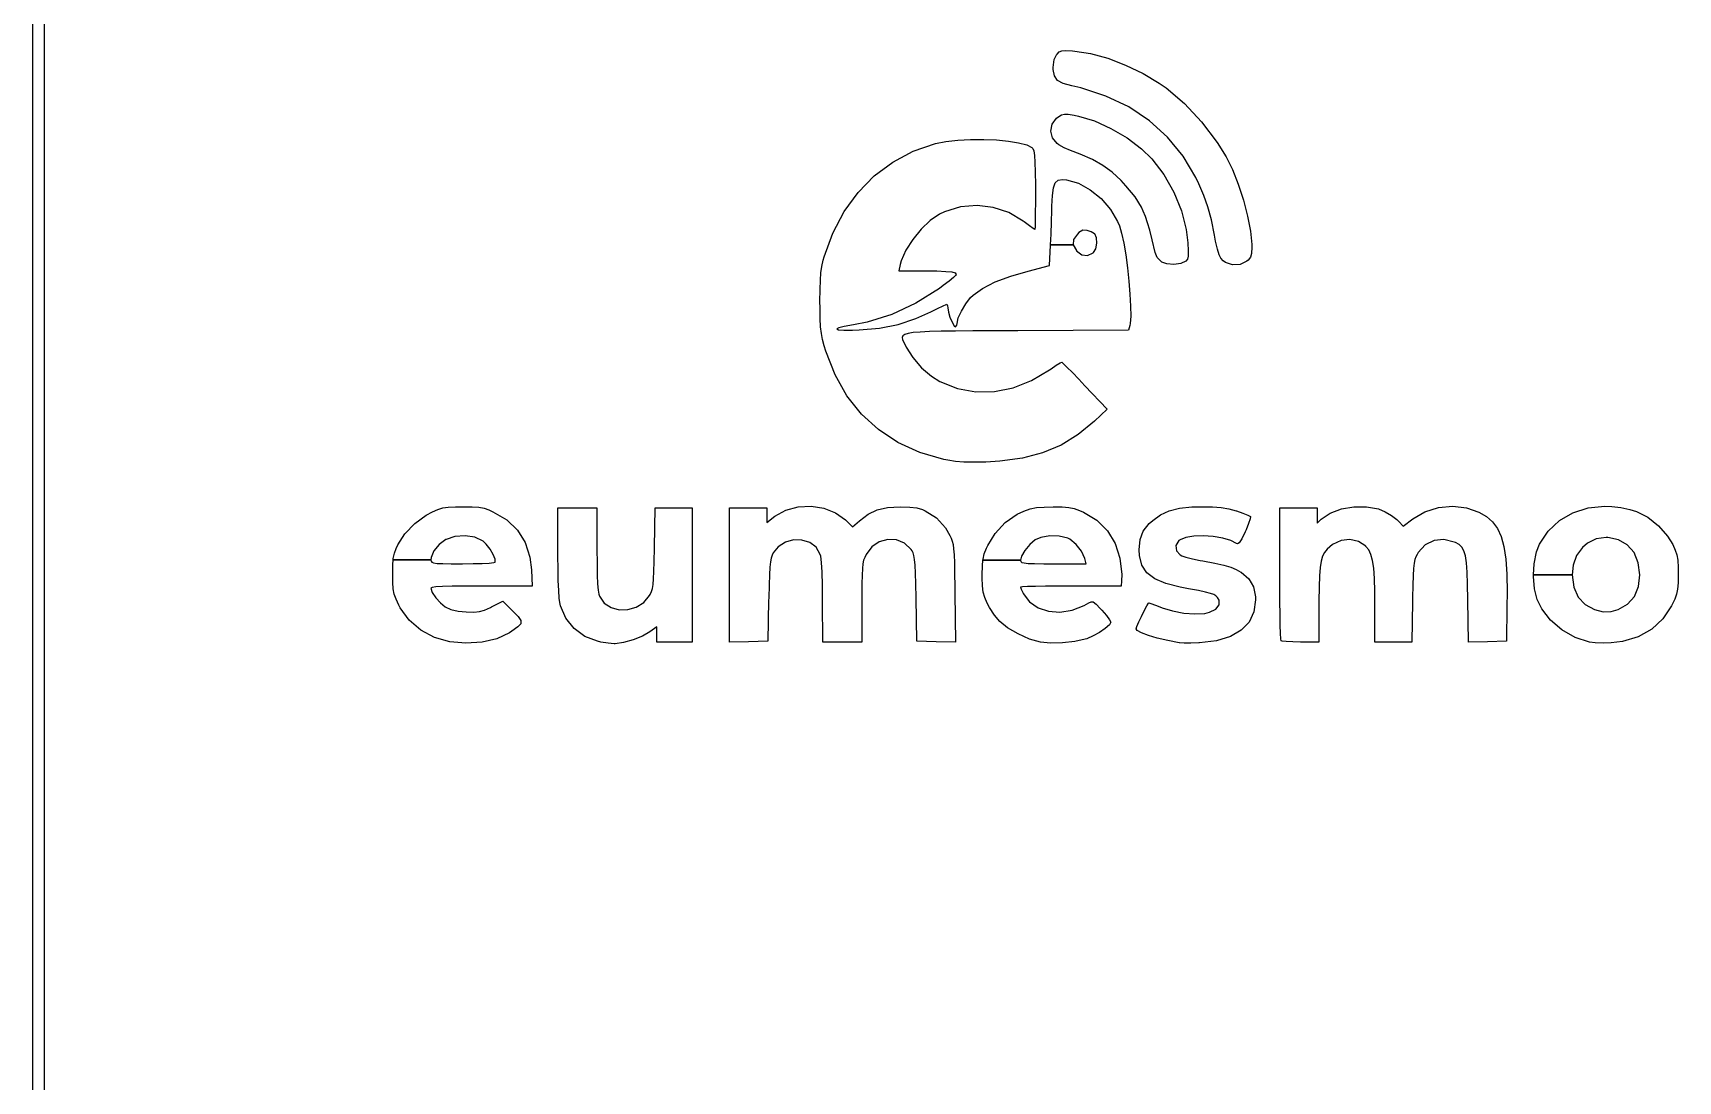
# Model space of a CAD drawing. Header units: inches. Extents: x 0 to 2.68, y 0 to 2.67.
# Drawn here: x -0.002 to 0.582, y 2.045 to 2.416 of the extents above; entities that cross this region are included whole.
import ezdxf

# ---------------------------------------------------------------- set-up
doc = ezdxf.new("R2010")
doc.units = ezdxf.units.IN
doc.header["$MEASUREMENT"] = 0
doc.layers.add('Edge.Cuts', color=254, linetype='CONTINUOUS', true_color=0xd0d2cd)

msp = doc.modelspace()

# ---------------------------------------------------------------- linework, layer by layer
at = {"layer": 'Edge.Cuts', "linetype": 'CONTINUOUS'}
for p, q in [((-0.00197, 0), (-0.00197, 2.66929)), ((0.00197, 2.66732), (0.00197, 0.00197)), ((0.36, 2.404), (0.36033, 2.40681)), ((0.36033, 2.40681), (0.36124, 2.40868)), ((0.36124, 2.40868), (0.36133, 2.40877)), ((0.36133, 2.40877), (0.36211, 2.40949)), ((0.36211, 2.40949), (0.36305, 2.40988)), ((0.36305, 2.40988), (0.36451, 2.40998)), ((0.36451, 2.40998), (0.36684, 2.40987)), ((0.36684, 2.40987), (0.3676, 2.40981)), ((0.3676, 2.40981), (0.37319, 2.40895)), ((0.37319, 2.40895), (0.37933, 2.40725)), ((0.37933, 2.40725), (0.38568, 2.40484)), ((0.38568, 2.40484), (0.39189, 2.40186)), ((0.36001, 2.40327), (0.36, 2.404)), ((0.36039, 2.40101), (0.36001, 2.40327)), ((0.36148, 2.39942), (0.36039, 2.40101)), ((0.3635, 2.3983), (0.36148, 2.39942)), ((0.39189, 2.40186), (0.39763, 2.39845)), ((0.36663, 2.39745), (0.3635, 2.3983)), ((0.36976, 2.39673), (0.36663, 2.39745)), ((0.37867, 2.39387), (0.36976, 2.39673)), ((0.3868, 2.39), (0.37867, 2.39387)), ((0.39763, 2.39845), (0.4, 2.39679)), ((0.4, 2.39679), (0.40652, 2.39126)), ((0.362, 2.38664), (0.36298, 2.3872)), ((0.36298, 2.3872), (0.36396, 2.38745)), ((0.36396, 2.38745), (0.36532, 2.3874)), ((0.36532, 2.3874), (0.3674, 2.38704)), ((0.39411, 2.38513), (0.3868, 2.39)), ((0.40652, 2.39126), (0.41265, 2.3847)), ((0.35919, 2.38142), (0.35967, 2.38387)), ((0.35975, 2.37901), (0.35919, 2.38142)), ((0.35967, 2.38387), (0.36117, 2.38599)), ((0.36117, 2.38599), (0.362, 2.38664)), ((0.3674, 2.38704), (0.3689, 2.38674)), ((0.3689, 2.38674), (0.37458, 2.38505)), ((0.37458, 2.38505), (0.38046, 2.38241)), ((0.38046, 2.38241), (0.38617, 2.37902)), ((0.40055, 2.37932), (0.39411, 2.38513)), ((0.41265, 2.3847), (0.41814, 2.3774)), ((0.3103, 2.37428), (0.31819, 2.37699)), ((0.31819, 2.37699), (0.31826, 2.377)), ((0.31826, 2.377), (0.32193, 2.37773)), ((0.32193, 2.37773), (0.32615, 2.37821)), ((0.32615, 2.37821), (0.3307, 2.37845)), ((0.3307, 2.37845), (0.33535, 2.37847)), ((0.33535, 2.37847), (0.33989, 2.37828)), ((0.33989, 2.37828), (0.34409, 2.37788)), ((0.34409, 2.37788), (0.34773, 2.3773)), ((0.34773, 2.3773), (0.35058, 2.37654)), ((0.35058, 2.37654), (0.35242, 2.37561)), ((0.35242, 2.37561), (0.35281, 2.37521)), ((0.36137, 2.37699), (0.35975, 2.37901)), ((0.36194, 2.37659), (0.36137, 2.37699)), ((0.36389, 2.37553), (0.36194, 2.37659)), ((0.36612, 2.37458), (0.36389, 2.37553)), ((0.38617, 2.37902), (0.39134, 2.3751)), ((0.40606, 2.37259), (0.40055, 2.37932)), ((0.41814, 2.3774), (0.42129, 2.37231)), ((0.29651, 2.36557), (0.30305, 2.37045)), ((0.30305, 2.37045), (0.3103, 2.37428)), ((0.35281, 2.37521), (0.35313, 2.3744)), ((0.35313, 2.3744), (0.35336, 2.37283)), ((0.35336, 2.37283), (0.35352, 2.37039)), ((0.35352, 2.37039), (0.35362, 2.36693)), ((0.36952, 2.3733), (0.36612, 2.37458)), ((0.37393, 2.37135), (0.36952, 2.3733)), ((0.37761, 2.36927), (0.37393, 2.37135)), ((0.39134, 2.3751), (0.39498, 2.37156)), ((0.39498, 2.37156), (0.39922, 2.36605)), ((0.4106, 2.365), (0.40606, 2.37259)), ((0.42129, 2.37231), (0.42353, 2.36782)), ((0.29074, 2.3597), (0.29651, 2.36557)), ((0.35362, 2.36693), (0.35367, 2.36233)), ((0.36069, 2.36308), (0.36176, 2.36399)), ((0.36176, 2.36399), (0.36331, 2.36424)), ((0.36331, 2.36424), (0.36468, 2.36413)), ((0.36468, 2.36413), (0.3689, 2.36294)), ((0.38088, 2.36684), (0.37761, 2.36927)), ((0.38409, 2.36386), (0.38088, 2.36684)), ((0.3858, 2.36208), (0.38409, 2.36386)), ((0.39922, 2.36605), (0.40276, 2.35981)), ((0.41169, 2.36275), (0.4106, 2.365)), ((0.42353, 2.36782), (0.42561, 2.36257)), ((0.28581, 2.35291), (0.29074, 2.3597)), ((0.35367, 2.36027), (0.35366, 2.35616)), ((0.35367, 2.36233), (0.35367, 2.36027)), ((0.35954, 2.35479), (0.35968, 2.35865)), ((0.35968, 2.35865), (0.36003, 2.36136)), ((0.36003, 2.36136), (0.36069, 2.36308)), ((0.3689, 2.36294), (0.37308, 2.36065)), ((0.37308, 2.36065), (0.37696, 2.35749)), ((0.38905, 2.35814), (0.3858, 2.36208)), ((0.39127, 2.35444), (0.38905, 2.35814)), ((0.40276, 2.35981), (0.40548, 2.35319)), ((0.41347, 2.35864), (0.41169, 2.36275)), ((0.41488, 2.35453), (0.41347, 2.35864)), ((0.42561, 2.36257), (0.42745, 2.35692)), ((0.28179, 2.34526), (0.28581, 2.35291)), ((0.32143, 2.35283), (0.31959, 2.35196)), ((0.32711, 2.35456), (0.32143, 2.35283)), ((0.33295, 2.35507), (0.32711, 2.35456)), ((0.33874, 2.35438), (0.33295, 2.35507)), ((0.34427, 2.35252), (0.33874, 2.35438)), ((0.34935, 2.34948), (0.34427, 2.35252)), ((0.35364, 2.35254), (0.3536, 2.34961)), ((0.35366, 2.35616), (0.35364, 2.35254)), ((0.3594, 2.34924), (0.35952, 2.35331)), ((0.35952, 2.35331), (0.35954, 2.35479)), ((0.37696, 2.35749), (0.3803, 2.35366)), ((0.3803, 2.35366), (0.38285, 2.34937)), ((0.39193, 2.35303), (0.39127, 2.35444)), ((0.39273, 2.3511), (0.39193, 2.35303)), ((0.40548, 2.35319), (0.40721, 2.3465)), ((0.41608, 2.34996), (0.41488, 2.35453)), ((0.42745, 2.35692), (0.42893, 2.35124)), ((0.31312, 2.3467), (0.31015, 2.34305)), ((0.31635, 2.34979), (0.31312, 2.3467)), ((0.31959, 2.35196), (0.31635, 2.34979)), ((0.3497, 2.34922), (0.34935, 2.34948)), ((0.35156, 2.34784), (0.3497, 2.34922)), ((0.35292, 2.34687), (0.35156, 2.34784)), ((0.35349, 2.3465), (0.35292, 2.34687)), ((0.35351, 2.34656), (0.35349, 2.3465)), ((0.35356, 2.34755), (0.35351, 2.34656)), ((0.3536, 2.34961), (0.35356, 2.34755)), ((0.35924, 2.34487), (0.3594, 2.34924)), ((0.37052, 2.34625), (0.36911, 2.34542)), ((0.37206, 2.34618), (0.37052, 2.34625)), ((0.38285, 2.34937), (0.38351, 2.34782)), ((0.38351, 2.34782), (0.38427, 2.34524)), ((0.39346, 2.34894), (0.39273, 2.3511)), ((0.39423, 2.34628), (0.39346, 2.34894)), ((0.3951, 2.34285), (0.39423, 2.34628)), ((0.40721, 2.3465), (0.40778, 2.34185)), ((0.4172, 2.34451), (0.41608, 2.34996)), ((0.42893, 2.35124), (0.42996, 2.34589)), ((0.27875, 2.33683), (0.28179, 2.34526)), ((0.31015, 2.34305), (0.30771, 2.33918)), ((0.35863, 2.33372), (0.35904, 2.34093)), ((0.35904, 2.34093), (0.35905, 2.34113)), ((0.35905, 2.34113), (0.35924, 2.34487)), ((0.35905, 2.34113), (0.36709, 2.34113)), ((0.36709, 2.34113), (0.35905, 2.34113)), ((0.36721, 2.34301), (0.36709, 2.34113)), ((0.36709, 2.34113), (0.36822, 2.33905)), ((0.36859, 2.34494), (0.36721, 2.34301)), ((0.36911, 2.34542), (0.36859, 2.34494)), ((0.37343, 2.34572), (0.37206, 2.34618)), ((0.37468, 2.34504), (0.37343, 2.34572)), ((0.37474, 2.34498), (0.37468, 2.34504)), ((0.37537, 2.34364), (0.37474, 2.34498)), ((0.37512, 2.33974), (0.37549, 2.3417)), ((0.37549, 2.3417), (0.37537, 2.34364)), ((0.38427, 2.34524), (0.38501, 2.34173)), ((0.38501, 2.34173), (0.3857, 2.33754)), ((0.39616, 2.3384), (0.3951, 2.34285)), ((0.40778, 2.34185), (0.4079, 2.33898)), ((0.41761, 2.34237), (0.4172, 2.34451)), ((0.41824, 2.33954), (0.41761, 2.34237)), ((0.42996, 2.34589), (0.43042, 2.34123)), ((0.43042, 2.34123), (0.43044, 2.34032)), ((0.27792, 2.33345), (0.27842, 2.33562)), ((0.27842, 2.33562), (0.27875, 2.33683)), ((0.30607, 2.33544), (0.30571, 2.33409)), ((0.30771, 2.33918), (0.30607, 2.33544)), ((0.36822, 2.33905), (0.36828, 2.33898)), ((0.36828, 2.33898), (0.37009, 2.33757)), ((0.37009, 2.33757), (0.37217, 2.3373)), ((0.37217, 2.3373), (0.37416, 2.33821)), ((0.37416, 2.33821), (0.3743, 2.33833)), ((0.3743, 2.33833), (0.37512, 2.33974)), ((0.3857, 2.33754), (0.38632, 2.33295)), ((0.39684, 2.33661), (0.39616, 2.3384)), ((0.39853, 2.33491), (0.39684, 2.33661)), ((0.40032, 2.33432), (0.39853, 2.33491)), ((0.40703, 2.33532), (0.40525, 2.3345)), ((0.40704, 2.33533), (0.40703, 2.33532)), ((0.40757, 2.33601), (0.40704, 2.33533)), ((0.40784, 2.33712), (0.40757, 2.33601)), ((0.4079, 2.33898), (0.40784, 2.33712)), ((0.41883, 2.33761), (0.41824, 2.33954)), ((0.41948, 2.33632), (0.41883, 2.33761)), ((0.42026, 2.33541), (0.41948, 2.33632)), ((0.42112, 2.33479), (0.42026, 2.33541)), ((0.4236, 2.33398), (0.42112, 2.33479)), ((0.4287, 2.3353), (0.42629, 2.33414)), ((0.42914, 2.33566), (0.4287, 2.3353)), ((0.42997, 2.33668), (0.42914, 2.33566)), ((0.43035, 2.33808), (0.42997, 2.33668)), ((0.43044, 2.34032), (0.43035, 2.33808)), ((0.27738, 2.32862), (0.27758, 2.33122)), ((0.27758, 2.33122), (0.27792, 2.33345)), ((0.30571, 2.33409), (0.30525, 2.33194)), ((0.30525, 2.33194), (0.3144, 2.33189)), ((0.3144, 2.33189), (0.31875, 2.33183)), ((0.31875, 2.33183), (0.3219, 2.3317)), ((0.3219, 2.3317), (0.32399, 2.33147)), ((0.32464, 2.32951), (0.3231, 2.32827)), ((0.32399, 2.33147), (0.32515, 2.33112)), ((0.32535, 2.3302), (0.32464, 2.32951)), ((0.32515, 2.33112), (0.3255, 2.33063)), ((0.3255, 2.33063), (0.32535, 2.3302)), ((0.33944, 2.32794), (0.34493, 2.33002)), ((0.34493, 2.33002), (0.35109, 2.33181)), ((0.35109, 2.33181), (0.35863, 2.33372)), ((0.38632, 2.33295), (0.38684, 2.32822)), ((0.40281, 2.33416), (0.40032, 2.33432)), ((0.40525, 2.3345), (0.40281, 2.33416)), ((0.42629, 2.33414), (0.4236, 2.33398)), ((0.27725, 2.32102), (0.27728, 2.32532)), ((0.27728, 2.32532), (0.27738, 2.32862)), ((0.31959, 2.32566), (0.31129, 2.32043)), ((0.32099, 2.32668), (0.31959, 2.32566)), ((0.3231, 2.32827), (0.32099, 2.32668)), ((0.33065, 2.3224), (0.33155, 2.32329)), ((0.33155, 2.32329), (0.33492, 2.32567)), ((0.33492, 2.32567), (0.33944, 2.32794)), ((0.38684, 2.32822), (0.38722, 2.32362)), ((0.38722, 2.32362), (0.38744, 2.31941)), ((0.27726, 2.31879), (0.27725, 2.32102)), ((0.27731, 2.315), (0.27726, 2.31879)), ((0.31129, 2.32043), (0.30272, 2.31643)), ((0.3112, 2.31493), (0.31661, 2.31738)), ((0.31661, 2.31738), (0.31899, 2.31856)), ((0.31899, 2.31856), (0.32089, 2.31947)), ((0.32089, 2.31947), (0.32203, 2.31997)), ((0.32203, 2.31997), (0.32222, 2.32003)), ((0.32222, 2.32003), (0.3225, 2.31947)), ((0.3225, 2.31947), (0.32256, 2.31872)), ((0.32256, 2.31872), (0.3228, 2.31726)), ((0.3228, 2.31726), (0.32337, 2.31544)), ((0.3263, 2.31516), (0.3274, 2.31762)), ((0.3274, 2.31762), (0.32893, 2.32017)), ((0.32893, 2.32017), (0.33065, 2.3224)), ((0.38744, 2.31941), (0.38748, 2.31586)), ((0.27746, 2.31207), (0.27731, 2.315)), ((0.27773, 2.30968), (0.27746, 2.31207)), ((0.28389, 2.31167), (0.28322, 2.31128)), ((0.28322, 2.31128), (0.28383, 2.31101)), ((0.28584, 2.31215), (0.28389, 2.31167)), ((0.2891, 2.31273), (0.28584, 2.31215)), ((0.29396, 2.31368), (0.2891, 2.31273)), ((0.29113, 2.31096), (0.29841, 2.31157)), ((0.30272, 2.31643), (0.29396, 2.31368)), ((0.29841, 2.31157), (0.30495, 2.31286)), ((0.30495, 2.31286), (0.3112, 2.31493)), ((0.32337, 2.31544), (0.32412, 2.31368)), ((0.32412, 2.31368), (0.32485, 2.31243)), ((0.32485, 2.31243), (0.32528, 2.31208)), ((0.32528, 2.31208), (0.32579, 2.31263)), ((0.32579, 2.31263), (0.32588, 2.31324)), ((0.32588, 2.31324), (0.3263, 2.31516)), ((0.38717, 2.31248), (0.38675, 2.31084)), ((0.38731, 2.31323), (0.38717, 2.31248)), ((0.38748, 2.31586), (0.38731, 2.31323)), ((0.27814, 2.30752), (0.27773, 2.30968)), ((0.27873, 2.30528), (0.27814, 2.30752)), ((0.28383, 2.31101), (0.28569, 2.31087)), ((0.28569, 2.31087), (0.28878, 2.31088)), ((0.28878, 2.31088), (0.29113, 2.31096)), ((0.30665, 2.30885), (0.30642, 2.30826)), ((0.30642, 2.30826), (0.30653, 2.30755)), ((0.30653, 2.30755), (0.30689, 2.30669)), ((0.30732, 2.30932), (0.30665, 2.30885)), ((0.30689, 2.30669), (0.30741, 2.30569)), ((0.3085, 2.3097), (0.30732, 2.30932)), ((0.30741, 2.30569), (0.30786, 2.30481)), ((0.31029, 2.30998), (0.3085, 2.3097)), ((0.31278, 2.31019), (0.31029, 2.30998)), ((0.31606, 2.31034), (0.31278, 2.31019)), ((0.32022, 2.31044), (0.31606, 2.31034)), ((0.32534, 2.31051), (0.32022, 2.31044)), ((0.33152, 2.31056), (0.32534, 2.31051)), ((0.33884, 2.31059), (0.33152, 2.31056)), ((0.3474, 2.31063), (0.33884, 2.31059)), ((0.38675, 2.31084), (0.3474, 2.31063)), ((0.27932, 2.30335), (0.27873, 2.30528)), ((0.2826, 2.29501), (0.27932, 2.30335)), ((0.30786, 2.30481), (0.31018, 2.30112)), ((0.31018, 2.30112), (0.31331, 2.29754)), ((0.28682, 2.28758), (0.2826, 2.29501)), ((0.31331, 2.29754), (0.31685, 2.29448)), ((0.31685, 2.29448), (0.3198, 2.29262)), ((0.35232, 2.29296), (0.35872, 2.29673)), ((0.35872, 2.29673), (0.35929, 2.29714)), ((0.35929, 2.29714), (0.36109, 2.29838)), ((0.36109, 2.29838), (0.36245, 2.29924)), ((0.36245, 2.29924), (0.363, 2.29951)), ((0.363, 2.29951), (0.36356, 2.29905)), ((0.36356, 2.29905), (0.36487, 2.29778)), ((0.36487, 2.29778), (0.36677, 2.29585)), ((0.36677, 2.29585), (0.36911, 2.29342)), ((0.3198, 2.29262), (0.32602, 2.29018)), ((0.32602, 2.29018), (0.3325, 2.28901)), ((0.3325, 2.28901), (0.3391, 2.28909)), ((0.3391, 2.28909), (0.34575, 2.29041)), ((0.34575, 2.29041), (0.35232, 2.29296)), ((0.36911, 2.29342), (0.37126, 2.29114)), ((0.37126, 2.29114), (0.37912, 2.28277)), ((0.29196, 2.28109), (0.28682, 2.28758)), ((0.37912, 2.28277), (0.3746, 2.27857)), ((0.298, 2.27556), (0.29196, 2.28109)), ((0.3746, 2.27857), (0.36882, 2.27381)), ((0.30491, 2.27103), (0.298, 2.27556)), ((0.31267, 2.2675), (0.30491, 2.27103)), ((0.36882, 2.27381), (0.36276, 2.27008)), ((0.32124, 2.26501), (0.31267, 2.2675)), ((0.32257, 2.26473), (0.32124, 2.26501)), ((0.32537, 2.26429), (0.32257, 2.26473)), ((0.34906, 2.26541), (0.34106, 2.26433)), ((0.35623, 2.2673), (0.34906, 2.26541)), ((0.36276, 2.27008), (0.35623, 2.2673)), ((0.32829, 2.26404), (0.32537, 2.26429)), ((0.33175, 2.26398), (0.32829, 2.26404)), ((0.33613, 2.26406), (0.33175, 2.26398)), ((0.34106, 2.26433), (0.33613, 2.26406)), ((0.13976, 2.24644), (0.14167, 2.24727)), ((0.14167, 2.24727), (0.14341, 2.24779)), ((0.14341, 2.24779), (0.14538, 2.24808)), ((0.14538, 2.24808), (0.14798, 2.2482)), ((0.14798, 2.2482), (0.15049, 2.24822)), ((0.15049, 2.24822), (0.15381, 2.24818)), ((0.15381, 2.24818), (0.1562, 2.24802)), ((0.1562, 2.24802), (0.15807, 2.24767)), ((0.15807, 2.24767), (0.15981, 2.24708)), ((0.15981, 2.24708), (0.1612, 2.24646)), ((0.18424, 2.2327), (0.18424, 2.24789)), ((0.18424, 2.24789), (0.19119, 2.24789)), ((0.19119, 2.24789), (0.19814, 2.24789)), ((0.19814, 2.24789), (0.19814, 2.23331)), ((0.21854, 2.23382), (0.21875, 2.24789)), ((0.21875, 2.24789), (0.22532, 2.24789)), ((0.22532, 2.24789), (0.2319, 2.24789)), ((0.2319, 2.24789), (0.2319, 2.22406)), ((0.24513, 2.22404), (0.24513, 2.24789)), ((0.24513, 2.24789), (0.25175, 2.24789)), ((0.25175, 2.24789), (0.25837, 2.24789)), ((0.25837, 2.24789), (0.25837, 2.24525)), ((0.26129, 2.24484), (0.26514, 2.247)), ((0.26514, 2.247), (0.26951, 2.2482)), ((0.26951, 2.2482), (0.27411, 2.24843)), ((0.27411, 2.24843), (0.27864, 2.24773)), ((0.27864, 2.24773), (0.28281, 2.2461)), ((0.29437, 2.24563), (0.29758, 2.24716)), ((0.29758, 2.24716), (0.30125, 2.24798)), ((0.30125, 2.24798), (0.30569, 2.24821)), ((0.30569, 2.24821), (0.30908, 2.24813)), ((0.30908, 2.24813), (0.31159, 2.24783)), ((0.31159, 2.24783), (0.31363, 2.24725)), ((0.31363, 2.24725), (0.31462, 2.24683)), ((0.34953, 2.24666), (0.35176, 2.24743)), ((0.35176, 2.24743), (0.35401, 2.2479)), ((0.35401, 2.2479), (0.35673, 2.24813)), ((0.35673, 2.24813), (0.35996, 2.24819)), ((0.35996, 2.24819), (0.3632, 2.24815)), ((0.3632, 2.24815), (0.36555, 2.24797)), ((0.36555, 2.24797), (0.36746, 2.24757)), ((0.36746, 2.24757), (0.36936, 2.24689)), ((0.40117, 2.24683), (0.40478, 2.24772)), ((0.40478, 2.24772), (0.40921, 2.24815)), ((0.40921, 2.24815), (0.41257, 2.24822)), ((0.41257, 2.24822), (0.41652, 2.24815)), ((0.41652, 2.24815), (0.4196, 2.24791)), ((0.4196, 2.24791), (0.42226, 2.24746)), ((0.42226, 2.24746), (0.42494, 2.24672)), ((0.44037, 2.2245), (0.44037, 2.24789)), ((0.44037, 2.24789), (0.44698, 2.24789)), ((0.44698, 2.24789), (0.4536, 2.24789)), ((0.4536, 2.24789), (0.4536, 2.24513)), ((0.45829, 2.24595), (0.46227, 2.24745)), ((0.46227, 2.24745), (0.46669, 2.24823)), ((0.46669, 2.24823), (0.47116, 2.24824)), ((0.47116, 2.24824), (0.47534, 2.24744)), ((0.47534, 2.24744), (0.47776, 2.24646)), ((0.49185, 2.24644), (0.49667, 2.24795)), ((0.49667, 2.24795), (0.5017, 2.24844)), ((0.5017, 2.24844), (0.50663, 2.24789)), ((0.50663, 2.24789), (0.51098, 2.24633)), ((0.54438, 2.24611), (0.54979, 2.24783)), ((0.54979, 2.24783), (0.55569, 2.24845)), ((0.55569, 2.24845), (0.55817, 2.24837)), ((0.55817, 2.24837), (0.5613, 2.24797)), ((0.5613, 2.24797), (0.56455, 2.2473)), ((0.56455, 2.2473), (0.56694, 2.24658)), ((0.13002, 2.23863), (0.13349, 2.24225)), ((0.13349, 2.24225), (0.13753, 2.24524)), ((0.13753, 2.24524), (0.13976, 2.24644)), ((0.1612, 2.24646), (0.16612, 2.24354)), ((0.16612, 2.24354), (0.16993, 2.23989)), ((0.25837, 2.24525), (0.25837, 2.2426)), ((0.25837, 2.2426), (0.26129, 2.24484)), ((0.28281, 2.2461), (0.28632, 2.24358)), ((0.28632, 2.24358), (0.28663, 2.24326)), ((0.28663, 2.24326), (0.28875, 2.24108)), ((0.28875, 2.24108), (0.29123, 2.24326)), ((0.29123, 2.24326), (0.29437, 2.24563)), ((0.31462, 2.24683), (0.31854, 2.24429)), ((0.31854, 2.24429), (0.32178, 2.24071)), ((0.33937, 2.23879), (0.34297, 2.24258)), ((0.34297, 2.24258), (0.34719, 2.24555)), ((0.34719, 2.24555), (0.34953, 2.24666)), ((0.36936, 2.24689), (0.37069, 2.2463)), ((0.37069, 2.2463), (0.37543, 2.24345)), ((0.37543, 2.24345), (0.3792, 2.23974)), ((0.39194, 2.23958), (0.39404, 2.24223)), ((0.39404, 2.24223), (0.39529, 2.24337)), ((0.39529, 2.24337), (0.3981, 2.24541)), ((0.3981, 2.24541), (0.40117, 2.24683)), ((0.42494, 2.24672), (0.42495, 2.24672)), ((0.42495, 2.24672), (0.42728, 2.24594)), ((0.42728, 2.24594), (0.42906, 2.24524)), ((0.42932, 2.24227), (0.42839, 2.24005)), ((0.42906, 2.24524), (0.42998, 2.24477)), ((0.4299, 2.24393), (0.42932, 2.24227)), ((0.43002, 2.24473), (0.4299, 2.24393)), ((0.42998, 2.24477), (0.43002, 2.24473)), ((0.4536, 2.24513), (0.4536, 2.24236)), ((0.4536, 2.24236), (0.4551, 2.24377)), ((0.4551, 2.24377), (0.45829, 2.24595)), ((0.47776, 2.24646), (0.47994, 2.24515)), ((0.47994, 2.24515), (0.48186, 2.24375)), ((0.48186, 2.24375), (0.48262, 2.24305)), ((0.48262, 2.24305), (0.48417, 2.24138)), ((0.48417, 2.24138), (0.48754, 2.24393)), ((0.48754, 2.24393), (0.49185, 2.24644)), ((0.51098, 2.24633), (0.51364, 2.24474)), ((0.51364, 2.24474), (0.51582, 2.24285)), ((0.51582, 2.24285), (0.51756, 2.24053)), ((0.5356, 2.23961), (0.53961, 2.24335)), ((0.53961, 2.24335), (0.54438, 2.24611)), ((0.56694, 2.24658), (0.57092, 2.2445)), ((0.57092, 2.2445), (0.57472, 2.24146)), ((0.57472, 2.24146), (0.57794, 2.23783)), ((0.1275, 2.23473), (0.13002, 2.23863)), ((0.14456, 2.23657), (0.14216, 2.23478)), ((0.14464, 2.23661), (0.14456, 2.23657)), ((0.14777, 2.2377), (0.14464, 2.23661)), ((0.15132, 2.23794), (0.14777, 2.2377)), ((0.1548, 2.23738), (0.15132, 2.23794)), ((0.15771, 2.23602), (0.1548, 2.23738)), ((0.15885, 2.23497), (0.15771, 2.23602)), ((0.16993, 2.23989), (0.17265, 2.2355)), ((0.17265, 2.2355), (0.1743, 2.23034)), ((0.26498, 2.23569), (0.26241, 2.23404)), ((0.26788, 2.23648), (0.26498, 2.23569)), ((0.27086, 2.23643), (0.26788, 2.23648)), ((0.27361, 2.23555), (0.27086, 2.23643)), ((0.27587, 2.23384), (0.27361, 2.23555)), ((0.29827, 2.23581), (0.29562, 2.23401)), ((0.30127, 2.23665), (0.29827, 2.23581)), ((0.30435, 2.2365), (0.30127, 2.23665)), ((0.30721, 2.23533), (0.30435, 2.2365)), ((0.30959, 2.23312), (0.30721, 2.23533)), ((0.32178, 2.24071), (0.32336, 2.23803)), ((0.32336, 2.23803), (0.32382, 2.23704)), ((0.32382, 2.23704), (0.32418, 2.23605)), ((0.32418, 2.23605), (0.32445, 2.23486)), ((0.33674, 2.23451), (0.33937, 2.23879)), ((0.35362, 2.23646), (0.35164, 2.23478)), ((0.3556, 2.23737), (0.35362, 2.23646)), ((0.35873, 2.23794), (0.3556, 2.23737)), ((0.3621, 2.23784), (0.35873, 2.23794)), ((0.36518, 2.23704), (0.3621, 2.23784)), ((0.36588, 2.23669), (0.36518, 2.23704)), ((0.36815, 2.23489), (0.36588, 2.23669)), ((0.3792, 2.23974), (0.38197, 2.23523)), ((0.39049, 2.23289), (0.39083, 2.23661)), ((0.39083, 2.23661), (0.39194, 2.23958)), ((0.40456, 2.2362), (0.40354, 2.23443)), ((0.40499, 2.23654), (0.40456, 2.2362)), ((0.40702, 2.23734), (0.40499, 2.23654)), ((0.40987, 2.23777), (0.40702, 2.23734)), ((0.41323, 2.23787), (0.40987, 2.23777)), ((0.41675, 2.23764), (0.41323, 2.23787)), ((0.4201, 2.2371), (0.41675, 2.23764)), ((0.42295, 2.23627), (0.4201, 2.2371)), ((0.42498, 2.23517), (0.42295, 2.23627)), ((0.42596, 2.23548), (0.42531, 2.23504)), ((0.42685, 2.23687), (0.42596, 2.23548)), ((0.42807, 2.23936), (0.42685, 2.23687)), ((0.42839, 2.24005), (0.42807, 2.23936)), ((0.46208, 2.23625), (0.45909, 2.23488)), ((0.46525, 2.23661), (0.46208, 2.23625)), ((0.46829, 2.23595), (0.46525, 2.23661)), ((0.47088, 2.23422), (0.46829, 2.23595)), ((0.49509, 2.23623), (0.49199, 2.23468)), ((0.49856, 2.23659), (0.49509, 2.23623)), ((0.50222, 2.2357), (0.49856, 2.23659)), ((0.5027, 2.23549), (0.50222, 2.2357)), ((0.50396, 2.2348), (0.5027, 2.23549)), ((0.51756, 2.24053), (0.5189, 2.23765)), ((0.5189, 2.23765), (0.51987, 2.23407)), ((0.5325, 2.23498), (0.5356, 2.23961)), ((0.55259, 2.23683), (0.54951, 2.2353)), ((0.55618, 2.2373), (0.55259, 2.23683)), ((0.55673, 2.23729), (0.55618, 2.2373)), ((0.56052, 2.23655), (0.55673, 2.23729)), ((0.56365, 2.23473), (0.56052, 2.23655)), ((0.57794, 2.23783), (0.57981, 2.23478)), ((0.12585, 2.22944), (0.12588, 2.22991)), ((0.12588, 2.22991), (0.12625, 2.23172)), ((0.12625, 2.23172), (0.1269, 2.23346)), ((0.1269, 2.23346), (0.1275, 2.23473)), ((0.13934, 2.23028), (0.13924, 2.22944)), ((0.14032, 2.23255), (0.13934, 2.23028)), ((0.14216, 2.23478), (0.14032, 2.23255)), ((0.1602, 2.23323), (0.15885, 2.23497)), ((0.16132, 2.23133), (0.1602, 2.23323)), ((0.16199, 2.22965), (0.16132, 2.23133)), ((0.16199, 2.22856), (0.16199, 2.22965)), ((0.1743, 2.23034), (0.17485, 2.22588)), ((0.18425, 2.23071), (0.18424, 2.2327)), ((0.18431, 2.22622), (0.18425, 2.23071)), ((0.19814, 2.23331), (0.19817, 2.22806)), ((0.21845, 2.22886), (0.21854, 2.23355)), ((0.21854, 2.23355), (0.21854, 2.23382)), ((0.2599, 2.23004), (0.25964, 2.22867)), ((0.26024, 2.23107), (0.2599, 2.23004)), ((0.26068, 2.23193), (0.26024, 2.23107)), ((0.26241, 2.23404), (0.26068, 2.23193)), ((0.27736, 2.23132), (0.27587, 2.23384)), ((0.27751, 2.23072), (0.27736, 2.23132)), ((0.27779, 2.22849), (0.27751, 2.23072)), ((0.29311, 2.23028), (0.29274, 2.22924)), ((0.29361, 2.23132), (0.29311, 2.23028)), ((0.29562, 2.23401), (0.29361, 2.23132)), ((0.30991, 2.23265), (0.30959, 2.23312)), ((0.31029, 2.2319), (0.30991, 2.23265)), ((0.31058, 2.23091), (0.31029, 2.2319)), ((0.31079, 2.22948), (0.31058, 2.23091)), ((0.31096, 2.22745), (0.31079, 2.22948)), ((0.32445, 2.23486), (0.32465, 2.2333)), ((0.32465, 2.2333), (0.3248, 2.23119)), ((0.3248, 2.23119), (0.32491, 2.22837)), ((0.33506, 2.22926), (0.33509, 2.22959)), ((0.33509, 2.22959), (0.33555, 2.23155)), ((0.33555, 2.23155), (0.33633, 2.23359)), ((0.33633, 2.23359), (0.33674, 2.23451)), ((0.34874, 2.23068), (0.34837, 2.22926)), ((0.34992, 2.23272), (0.34874, 2.23068)), ((0.35164, 2.23478), (0.34992, 2.23272)), ((0.37008, 2.23244), (0.36815, 2.23489)), ((0.37123, 2.22985), (0.37008, 2.23244)), ((0.37168, 2.22803), (0.37123, 2.22985)), ((0.38197, 2.23523), (0.38367, 2.23001)), ((0.38367, 2.23001), (0.38428, 2.22417)), ((0.39059, 2.2309), (0.39049, 2.23289)), ((0.39144, 2.22753), (0.39059, 2.2309)), ((0.40354, 2.23443), (0.40372, 2.23262)), ((0.40372, 2.23262), (0.40502, 2.23113)), ((0.40502, 2.23113), (0.40564, 2.23079)), ((0.40564, 2.23079), (0.40708, 2.23032)), ((0.40708, 2.23032), (0.40939, 2.22975)), ((0.40939, 2.22975), (0.41216, 2.22918)), ((0.42531, 2.23504), (0.42498, 2.23517)), ((0.45553, 2.23068), (0.45501, 2.22896)), ((0.45624, 2.23204), (0.45553, 2.23068)), ((0.45717, 2.23323), (0.45624, 2.23204)), ((0.45909, 2.23488), (0.45717, 2.23323)), ((0.47093, 2.23418), (0.47088, 2.23422)), ((0.47191, 2.23293), (0.47093, 2.23418)), ((0.47268, 2.23133), (0.47191, 2.23293)), ((0.47326, 2.2292), (0.47268, 2.23133)), ((0.48825, 2.22948), (0.48799, 2.22817)), ((0.48859, 2.23047), (0.48825, 2.22948)), ((0.48905, 2.23134), (0.48859, 2.23047)), ((0.48946, 2.232), (0.48905, 2.23134)), ((0.49199, 2.23468), (0.48946, 2.232)), ((0.50495, 2.2339), (0.50396, 2.2348)), ((0.50569, 2.23264), (0.50495, 2.2339)), ((0.50623, 2.23086), (0.50569, 2.23264)), ((0.5066, 2.22839), (0.50623, 2.23086)), ((0.51987, 2.23407), (0.52052, 2.22967)), ((0.52052, 2.22967), (0.52089, 2.22431)), ((0.5306, 2.22803), (0.53142, 2.23218)), ((0.53142, 2.23218), (0.5325, 2.23498)), ((0.54559, 2.23099), (0.54441, 2.22752)), ((0.54776, 2.23383), (0.54559, 2.23099)), ((0.54951, 2.2353), (0.54776, 2.23383)), ((0.56603, 2.23196), (0.56365, 2.23473)), ((0.56754, 2.22837), (0.56603, 2.23196)), ((0.57981, 2.23478), (0.58068, 2.23287)), ((0.58068, 2.23287), (0.58123, 2.23116)), ((0.58123, 2.23116), (0.58153, 2.22924)), ((0.12567, 2.22438), (0.12571, 2.2276)), ((0.1257, 2.22139), (0.12567, 2.22438)), ((0.12571, 2.2276), (0.12585, 2.22944)), ((0.12585, 2.22944), (0.13924, 2.22944)), ((0.13924, 2.22944), (0.12585, 2.22944)), ((0.13924, 2.22944), (0.13929, 2.22893)), ((0.13929, 2.22893), (0.13954, 2.22856)), ((0.13954, 2.22856), (0.14019, 2.22831)), ((0.14019, 2.22831), (0.14143, 2.22815)), ((0.14143, 2.22815), (0.14343, 2.22807)), ((0.14343, 2.22807), (0.14638, 2.22804)), ((0.14638, 2.22804), (0.15045, 2.22803)), ((0.15045, 2.22803), (0.15417, 2.22806)), ((0.15417, 2.22806), (0.1574, 2.22815)), ((0.1574, 2.22815), (0.15993, 2.22827)), ((0.15993, 2.22827), (0.16153, 2.22842)), ((0.16153, 2.22842), (0.16199, 2.22856)), ((0.17485, 2.22588), (0.17514, 2.22009)), ((0.18441, 2.22209), (0.18431, 2.22622)), ((0.19817, 2.22806), (0.19824, 2.22398)), ((0.19824, 2.22398), (0.19837, 2.22091)), ((0.21822, 2.22262), (0.21836, 2.22528)), ((0.21836, 2.22528), (0.21845, 2.22886)), ((0.2319, 2.22406), (0.2319, 2.20024)), ((0.24513, 2.20019), (0.24513, 2.22404)), ((0.25929, 2.2241), (0.25917, 2.22054)), ((0.25945, 2.22675), (0.25929, 2.2241)), ((0.25964, 2.22867), (0.25945, 2.22675)), ((0.278, 2.22502), (0.27779, 2.22849)), ((0.27813, 2.22038), (0.278, 2.22502)), ((0.29219, 2.22402), (0.29214, 2.22091)), ((0.2923, 2.22631), (0.29219, 2.22402)), ((0.29248, 2.22798), (0.2923, 2.22631)), ((0.29274, 2.22924), (0.29248, 2.22798)), ((0.31109, 2.22463), (0.31096, 2.22745)), ((0.3112, 2.22084), (0.31109, 2.22463)), ((0.32491, 2.22837), (0.32499, 2.22464)), ((0.32499, 2.22464), (0.32506, 2.21984)), ((0.33483, 2.22406), (0.33488, 2.22725)), ((0.33483, 2.22306), (0.33483, 2.22406)), ((0.33488, 2.22725), (0.33506, 2.22926)), ((0.33506, 2.22926), (0.34837, 2.22926)), ((0.34837, 2.22926), (0.33506, 2.22926)), ((0.34837, 2.22926), (0.34845, 2.22882)), ((0.34845, 2.22882), (0.34881, 2.2285)), ((0.34881, 2.2285), (0.34963, 2.22828)), ((0.34963, 2.22828), (0.35109, 2.22814)), ((0.35109, 2.22814), (0.35336, 2.22807)), ((0.35336, 2.22807), (0.35664, 2.22804)), ((0.35664, 2.22804), (0.36003, 2.22803)), ((0.36003, 2.22803), (0.37168, 2.22803)), ((0.38428, 2.22417), (0.38422, 2.22191)), ((0.39323, 2.2248), (0.39144, 2.22753)), ((0.39604, 2.22265), (0.39323, 2.2248)), ((0.41216, 2.22918), (0.41305, 2.22902)), ((0.41305, 2.22902), (0.4173, 2.22824)), ((0.4173, 2.22824), (0.42051, 2.22753)), ((0.42051, 2.22753), (0.42294, 2.22681)), ((0.42294, 2.22681), (0.42487, 2.22601)), ((0.42487, 2.22601), (0.42658, 2.22503)), ((0.42658, 2.22503), (0.42666, 2.22498)), ((0.42666, 2.22498), (0.42943, 2.22264)), ((0.44038, 2.21964), (0.44037, 2.2245)), ((0.45442, 2.22369), (0.4543, 2.21978)), ((0.45465, 2.22669), (0.45442, 2.22369)), ((0.45501, 2.22896), (0.45465, 2.22669)), ((0.47367, 2.2264), (0.47326, 2.2292)), ((0.47393, 2.22276), (0.47367, 2.2264)), ((0.48767, 2.22384), (0.48757, 2.22043)), ((0.4878, 2.22635), (0.48767, 2.22384)), ((0.48799, 2.22817), (0.4878, 2.22635)), ((0.50684, 2.22507), (0.5066, 2.22839)), ((0.50699, 2.22075), (0.50684, 2.22507)), ((0.52089, 2.22431), (0.521, 2.21786)), ((0.53036, 2.22353), (0.53039, 2.22406)), ((0.53039, 2.22406), (0.5306, 2.22803)), ((0.53039, 2.22406), (0.54412, 2.22406)), ((0.54412, 2.22406), (0.53039, 2.22406)), ((0.54441, 2.22752), (0.54412, 2.22406)), ((0.54412, 2.22406), (0.54463, 2.21971)), ((0.56807, 2.22406), (0.56754, 2.22837)), ((0.56762, 2.21998), (0.56807, 2.22406)), ((0.58153, 2.22924), (0.58165, 2.2267)), ((0.58166, 2.22433), (0.58163, 2.22119)), ((0.58165, 2.2267), (0.58166, 2.22433)), ((0.12585, 2.21908), (0.1257, 2.22139)), ((0.1262, 2.21726), (0.12585, 2.21908)), ((0.13966, 2.21958), (0.13924, 2.21934)), ((0.13924, 2.21934), (0.13972, 2.21784)), ((0.141, 2.21977), (0.13966, 2.21958)), ((0.13972, 2.21784), (0.14095, 2.21596)), ((0.14335, 2.21992), (0.141, 2.21977)), ((0.14677, 2.22002), (0.14335, 2.21992)), ((0.15136, 2.22007), (0.14677, 2.22002)), ((0.15719, 2.22009), (0.15136, 2.22007)), ((0.17514, 2.22009), (0.15719, 2.22009)), ((0.18456, 2.21855), (0.18441, 2.22209)), ((0.18474, 2.21585), (0.18456, 2.21855)), ((0.19837, 2.22091), (0.19857, 2.21869)), ((0.19857, 2.21869), (0.19885, 2.21717)), ((0.21697, 2.21711), (0.21743, 2.21812)), ((0.21743, 2.21812), (0.21778, 2.21924)), ((0.21778, 2.21924), (0.21804, 2.22067)), ((0.21804, 2.22067), (0.21822, 2.22262)), ((0.25917, 2.22054), (0.25905, 2.21586)), ((0.27818, 2.21463), (0.27813, 2.22038)), ((0.29214, 2.22091), (0.29212, 2.21677)), ((0.31131, 2.21591), (0.3112, 2.22084)), ((0.32506, 2.21984), (0.32509, 2.21759)), ((0.33492, 2.22014), (0.33483, 2.22306)), ((0.33518, 2.21795), (0.33492, 2.22014)), ((0.33571, 2.21607), (0.33518, 2.21795)), ((0.34838, 2.21973), (0.34837, 2.21973)), ((0.34837, 2.21973), (0.34865, 2.21894)), ((0.34905, 2.21983), (0.34838, 2.21973)), ((0.34865, 2.21894), (0.34931, 2.21755)), ((0.35088, 2.21991), (0.34905, 2.21983)), ((0.35368, 2.21999), (0.35088, 2.21991)), ((0.35729, 2.22004), (0.35368, 2.21999)), ((0.36154, 2.22008), (0.35729, 2.22004)), ((0.36624, 2.22009), (0.36154, 2.22008)), ((0.38411, 2.22009), (0.36624, 2.22009)), ((0.38422, 2.22191), (0.38411, 2.22009)), ((0.39995, 2.22098), (0.39604, 2.22265)), ((0.40507, 2.21972), (0.39995, 2.22098)), ((0.40797, 2.21917), (0.40507, 2.21972)), ((0.41149, 2.21848), (0.40797, 2.21917)), ((0.41402, 2.21793), (0.41149, 2.21848)), ((0.41577, 2.21747), (0.41402, 2.21793)), ((0.42943, 2.22264), (0.43107, 2.21982)), ((0.43107, 2.21982), (0.43173, 2.21629)), ((0.44041, 2.21457), (0.44038, 2.21964)), ((0.4543, 2.21978), (0.45427, 2.21476)), ((0.47407, 2.21812), (0.47393, 2.22276)), ((0.47412, 2.21232), (0.47407, 2.21812)), ((0.48757, 2.22043), (0.48749, 2.21594)), ((0.50709, 2.21527), (0.50699, 2.22075)), ((0.521, 2.21786), (0.52096, 2.21281)), ((0.53071, 2.21914), (0.53036, 2.22353)), ((0.53167, 2.21533), (0.53071, 2.21914)), ((0.54463, 2.21971), (0.54616, 2.21618)), ((0.56616, 2.21637), (0.56762, 2.21998)), ((0.58149, 2.21896), (0.58114, 2.2172)), ((0.58163, 2.22119), (0.58149, 2.21896)), ((0.12684, 2.21548), (0.1262, 2.21726)), ((0.12785, 2.21332), (0.12684, 2.21548)), ((0.12837, 2.21234), (0.12785, 2.21332)), ((0.13152, 2.20796), (0.12837, 2.21234)), ((0.14095, 2.21596), (0.1426, 2.21412)), ((0.1426, 2.21412), (0.14434, 2.21273)), ((0.14434, 2.21273), (0.14635, 2.2118)), ((0.15823, 2.21155), (0.16033, 2.21252)), ((0.16033, 2.21252), (0.16075, 2.21274)), ((0.16075, 2.21274), (0.16472, 2.21477)), ((0.16472, 2.21477), (0.16831, 2.21119)), ((0.18495, 2.21423), (0.18474, 2.21585)), ((0.18522, 2.21312), (0.18495, 2.21423)), ((0.18709, 2.2087), (0.18522, 2.21312)), ((0.19885, 2.21717), (0.19908, 2.21648)), ((0.19908, 2.21648), (0.20073, 2.21406)), ((0.20073, 2.21406), (0.20313, 2.21248)), ((0.20313, 2.21248), (0.206, 2.21171)), ((0.20907, 2.21177), (0.21207, 2.21263)), ((0.21207, 2.21263), (0.21472, 2.21428)), ((0.21472, 2.21428), (0.21676, 2.21673)), ((0.21676, 2.21673), (0.21697, 2.21711)), ((0.25903, 2.21513), (0.2587, 2.20057)), ((0.25905, 2.21586), (0.25903, 2.21513)), ((0.27822, 2.20024), (0.27818, 2.21463)), ((0.29212, 2.21677), (0.29212, 2.21433)), ((0.29212, 2.21433), (0.29212, 2.20024)), ((0.31164, 2.20057), (0.31131, 2.21591)), ((0.32509, 2.21759), (0.32531, 2.20019)), ((0.33657, 2.21404), (0.33571, 2.21607)), ((0.33739, 2.2125), (0.33657, 2.21404)), ((0.33919, 2.20978), (0.33739, 2.2125)), ((0.34931, 2.21755), (0.34934, 2.21749)), ((0.34934, 2.21749), (0.35159, 2.2145)), ((0.35159, 2.2145), (0.35465, 2.21237)), ((0.35465, 2.21237), (0.35832, 2.21115)), ((0.36666, 2.21151), (0.37092, 2.21315)), ((0.37092, 2.21315), (0.37265, 2.21414)), ((0.37265, 2.21414), (0.37346, 2.21454)), ((0.37346, 2.21454), (0.37421, 2.21445)), ((0.37421, 2.21445), (0.37519, 2.21372)), ((0.37519, 2.21372), (0.37665, 2.21219)), ((0.37665, 2.21219), (0.37728, 2.2115)), ((0.39226, 2.21137), (0.39314, 2.21304)), ((0.39314, 2.21304), (0.39375, 2.21402)), ((0.39375, 2.21402), (0.39388, 2.21414)), ((0.39388, 2.21414), (0.39465, 2.21391)), ((0.39465, 2.21391), (0.39629, 2.21331)), ((0.39629, 2.21331), (0.39846, 2.21246)), ((0.39846, 2.21246), (0.39858, 2.21241)), ((0.39858, 2.21241), (0.40225, 2.21126)), ((0.41692, 2.21705), (0.41577, 2.21747)), ((0.41767, 2.2166), (0.41692, 2.21705)), ((0.41764, 2.21193), (0.4188, 2.21341)), ((0.41823, 2.21609), (0.41767, 2.2166)), ((0.41886, 2.21504), (0.41823, 2.21609)), ((0.4188, 2.21341), (0.41886, 2.21504)), ((0.43176, 2.21527), (0.43119, 2.21096)), ((0.43173, 2.21629), (0.43176, 2.21527)), ((0.44046, 2.21006), (0.44041, 2.21457)), ((0.45427, 2.21476), (0.45426, 2.21371)), ((0.45426, 2.21371), (0.45426, 2.20024)), ((0.47412, 2.20024), (0.47412, 2.21232)), ((0.48746, 2.21463), (0.48724, 2.20024)), ((0.48749, 2.21594), (0.48746, 2.21463)), ((0.5073, 2.20019), (0.50709, 2.21527)), ((0.52096, 2.21281), (0.52078, 2.20057)), ((0.53328, 2.21204), (0.53167, 2.21533)), ((0.53641, 2.20799), (0.53328, 2.21204)), ((0.54616, 2.21618), (0.54869, 2.21351)), ((0.54869, 2.21351), (0.55197, 2.2118)), ((0.56036, 2.21179), (0.56373, 2.21362)), ((0.56373, 2.21362), (0.56616, 2.21637)), ((0.57935, 2.21311), (0.57627, 2.20847)), ((0.57948, 2.21337), (0.57935, 2.21311)), ((0.5805, 2.21547), (0.57948, 2.21337)), ((0.58114, 2.2172), (0.5805, 2.21547)), ((0.13562, 2.20443), (0.13152, 2.20796)), ((0.14635, 2.2118), (0.14893, 2.21123)), ((0.14893, 2.21123), (0.15175, 2.21098)), ((0.15175, 2.21098), (0.15449, 2.21089)), ((0.15449, 2.21089), (0.15646, 2.21105)), ((0.15646, 2.21105), (0.15823, 2.21155)), ((0.16831, 2.21119), (0.17018, 2.20925)), ((0.1711, 2.20675), (0.17006, 2.2056)), ((0.17018, 2.20925), (0.17112, 2.20787)), ((0.17112, 2.20787), (0.1711, 2.20675)), ((0.18999, 2.20504), (0.18709, 2.2087)), ((0.206, 2.21171), (0.20907, 2.21177)), ((0.34109, 2.20752), (0.33919, 2.20978)), ((0.34377, 2.20533), (0.34109, 2.20752)), ((0.35832, 2.21115), (0.36239, 2.21085)), ((0.36239, 2.21085), (0.36666, 2.21151)), ((0.37728, 2.2115), (0.37885, 2.20967)), ((0.37992, 2.20632), (0.37847, 2.20506)), ((0.37885, 2.20967), (0.37999, 2.20817)), ((0.38047, 2.20727), (0.37992, 2.20632)), ((0.37999, 2.20817), (0.38047, 2.2073)), ((0.38047, 2.2073), (0.38047, 2.20727)), ((0.38967, 2.20576), (0.39035, 2.20737)), ((0.39035, 2.20737), (0.39127, 2.20936)), ((0.39127, 2.20936), (0.39226, 2.21137)), ((0.40225, 2.21126), (0.40628, 2.21052)), ((0.40628, 2.21052), (0.41025, 2.21022)), ((0.41025, 2.21022), (0.41372, 2.21041)), ((0.41372, 2.21041), (0.41548, 2.21081)), ((0.41548, 2.21081), (0.41764, 2.21193)), ((0.42951, 2.20734), (0.42671, 2.20442)), ((0.43119, 2.21096), (0.42951, 2.20734)), ((0.44053, 2.20626), (0.44046, 2.21006)), ((0.44061, 2.20333), (0.44053, 2.20626)), ((0.54044, 2.20455), (0.53641, 2.20799)), ((0.55197, 2.2118), (0.5551, 2.211)), ((0.5551, 2.211), (0.55794, 2.2111)), ((0.55794, 2.2111), (0.56036, 2.21179)), ((0.57627, 2.20847), (0.5723, 2.20478)), ((0.14049, 2.20184), (0.13562, 2.20443)), ((0.14598, 2.20032), (0.14049, 2.20184)), ((0.15161, 2.1998), (0.14598, 2.20032)), ((0.1626, 2.20143), (0.15736, 2.20016)), ((0.16707, 2.20357), (0.1626, 2.20143)), ((0.16795, 2.20414), (0.16707, 2.20357)), ((0.17006, 2.2056), (0.16795, 2.20414)), ((0.19377, 2.20227), (0.18999, 2.20504)), ((0.19832, 2.20053), (0.19377, 2.20227)), ((0.19951, 2.20026), (0.19832, 2.20053)), ((0.21103, 2.20099), (0.20758, 2.20003)), ((0.21433, 2.20233), (0.21103, 2.20099)), ((0.21693, 2.20386), (0.21433, 2.20233)), ((0.21932, 2.20569), (0.21693, 2.20386)), ((0.21932, 2.20296), (0.21932, 2.20569)), ((0.21932, 2.20024), (0.21932, 2.20296)), ((0.25192, 2.20038), (0.24513, 2.20019)), ((0.2587, 2.20057), (0.25192, 2.20038)), ((0.31848, 2.20038), (0.31164, 2.20057)), ((0.32531, 2.20019), (0.31848, 2.20038)), ((0.3475, 2.20311), (0.34377, 2.20533)), ((0.35157, 2.20132), (0.3475, 2.20311)), ((0.35547, 2.20022), (0.35157, 2.20132)), ((0.3676, 2.20042), (0.36328, 2.19996)), ((0.37134, 2.20123), (0.3676, 2.20042)), ((0.37194, 2.20143), (0.37134, 2.20123)), ((0.37416, 2.2024), (0.37194, 2.20143)), ((0.37645, 2.20368), (0.37416, 2.2024)), ((0.37847, 2.20506), (0.37645, 2.20368)), ((0.38941, 2.20488), (0.38967, 2.20576)), ((0.3898, 2.20433), (0.38941, 2.20488)), ((0.39131, 2.20349), (0.3898, 2.20433)), ((0.39375, 2.20257), (0.39131, 2.20349)), ((0.39692, 2.20163), (0.39375, 2.20257)), ((0.40062, 2.20074), (0.39692, 2.20163)), ((0.40463, 2.19996), (0.40062, 2.20074)), ((0.41789, 2.20071), (0.41189, 2.19996)), ((0.42283, 2.2022), (0.41789, 2.20071)), ((0.42671, 2.20442), (0.42283, 2.2022)), ((0.44071, 2.20142), (0.44061, 2.20333)), ((0.44081, 2.20068), (0.44071, 2.20142)), ((0.44117, 2.20056), (0.44081, 2.20068)), ((0.44264, 2.20039), (0.44117, 2.20056)), ((0.44494, 2.20028), (0.44264, 2.20039)), ((0.51404, 2.20038), (0.5073, 2.20019)), ((0.52078, 2.20057), (0.51404, 2.20038)), ((0.54512, 2.20191), (0.54044, 2.20455)), ((0.55023, 2.20026), (0.54512, 2.20191)), ((0.56199, 2.20042), (0.55794, 2.19992)), ((0.56751, 2.20208), (0.56199, 2.20042)), ((0.5723, 2.20478), (0.56751, 2.20208)), ((0.15736, 2.20016), (0.15161, 2.1998)), ((0.2021, 2.19983), (0.19951, 2.20026)), ((0.20421, 2.19963), (0.2021, 2.19983)), ((0.20456, 2.19963), (0.20421, 2.19963)), ((0.20758, 2.20003), (0.20456, 2.19963)), ((0.22561, 2.20024), (0.21932, 2.20024)), ((0.2319, 2.20024), (0.22561, 2.20024)), ((0.28517, 2.20024), (0.27822, 2.20024)), ((0.29212, 2.20024), (0.28517, 2.20024)), ((0.35901, 2.19988), (0.35547, 2.20022)), ((0.36328, 2.19996), (0.35901, 2.19988)), ((0.4048, 2.19993), (0.40463, 2.19996)), ((0.40644, 2.19984), (0.4048, 2.19993)), ((0.40885, 2.19985), (0.40644, 2.19984)), ((0.4116, 2.19995), (0.40885, 2.19985)), ((0.41189, 2.19996), (0.4116, 2.19995)), ((0.44776, 2.20024), (0.44494, 2.20028)), ((0.45426, 2.20024), (0.44776, 2.20024)), ((0.48068, 2.20024), (0.47412, 2.20024)), ((0.48724, 2.20024), (0.48068, 2.20024)), ((0.55219, 2.2), (0.55023, 2.20026)), ((0.55504, 2.19987), (0.55219, 2.2)), ((0.55794, 2.19992), (0.55504, 2.19987))]:
    msp.add_line(p, q, dxfattribs=at)

doc.saveas('drawing.dxf')
